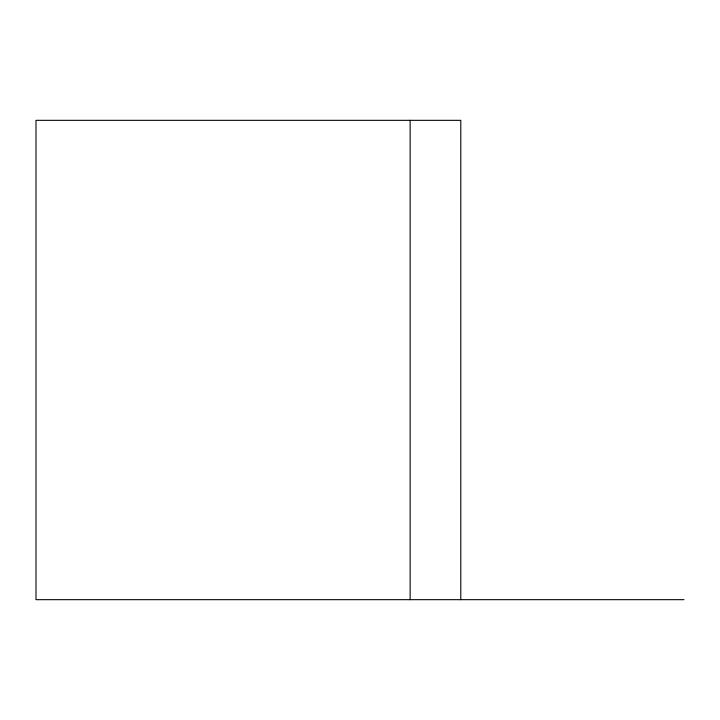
<?xml version="1.0" encoding="UTF-8"?>
<svg xmlns="http://www.w3.org/2000/svg" width="720" height="720" viewBox="0 0 720 720"><rect width="100%" height="100%" fill="white"/><g stroke="black" fill="none" stroke-linecap="round" stroke-linejoin="round"><path stroke-width="1.08" d="M684 599.67L36 599.67L36 120.33L460.791 120.33L460.791 599.67M410.139 120.33L410.139 599.67"/></g></svg>
